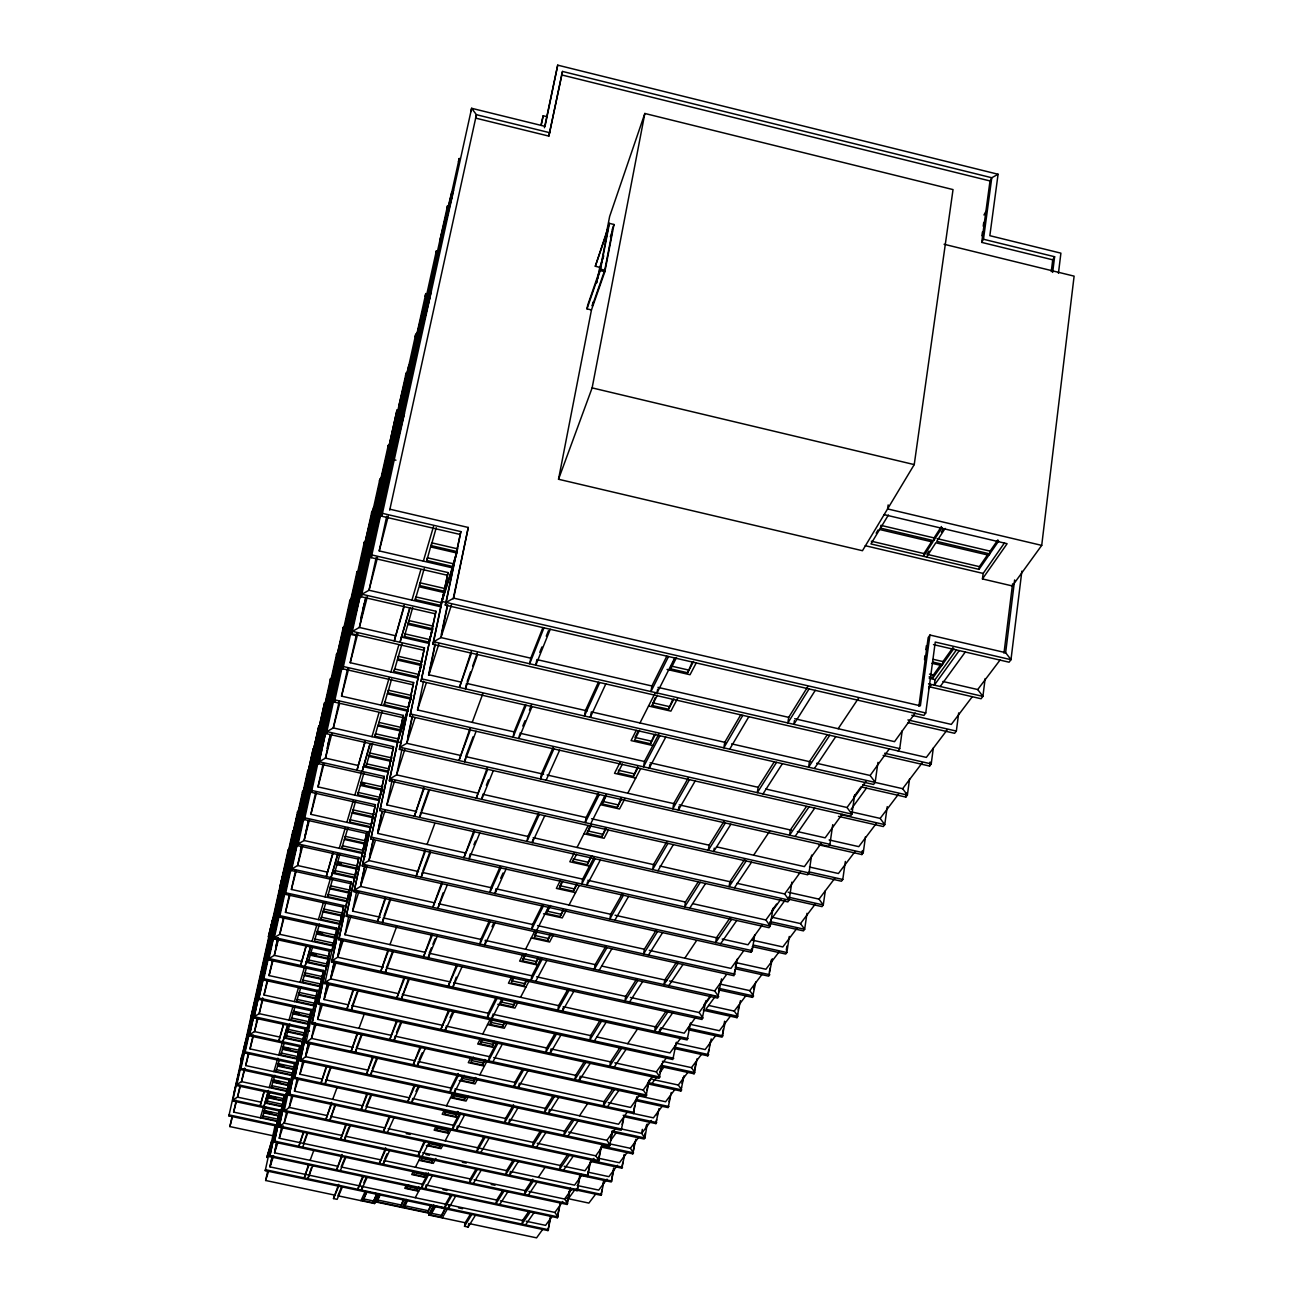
<?xml version="1.0" encoding="UTF-8"?>
<svg xmlns="http://www.w3.org/2000/svg" width="1303" height="1303" viewBox="0 0 1303 1303"><rect width="100%" height="100%" fill="white"/><g stroke="black" fill="none" stroke-linecap="round" stroke-linejoin="round"><path stroke-width="1.5" d="M1004.45 542.928L983.162 573.434L982.446 578.923L1012.317 585.943L1041.716 545.387L1074.112 276.138L944.089 244.264M1021.861 571.137L1010.981 659.693L1009.059 662.201L933.485 644.61M1058.443 273.288L1060.903 253.157L989.84 235.68L998.082 174.26L557.717 65.15L544.442 127.743M1003.978 653.21L1012.561 583.874M1051.26 271.627L1052.726 259.818L1054.616 256.724L983.472 239.247L981.696 242.391L1052.726 259.818M459.975 534.425L381.795 516.232L382.528 513.382L460.855 531.608L445.3 605.097L923.957 715.412L925.749 712.969L935.261 642.053L1010.981 659.693L1005.639 652.673L1014.63 579.949M1052.677 272.408L1054.616 256.724M985.149 678.586L982.902 696.388L981.078 698.75L928.844 686.665M997.886 539.882L990.101 551.136L989.759 553.889L936.727 541.38L945.147 528.415M908.207 722.644L954.627 733.312L956.353 731.081L958.699 712.904M888.402 514.994L870.925 543.937L979.025 569.378L979.384 566.642L988.081 554.068M956.402 649.953L935.065 679.661L934.332 685.15L959.22 650.604M953.03 647.477L942.949 661.582L942.59 664.335L932.85 662.071M883.108 755.398L929.593 766.05L930.114 762.027M929.593 766.05L931.222 763.916L933.323 747.987M853.954 796.687L861.022 786.865L905.846 797.078L906.383 793.104M924.495 659.579L925.032 655.604M925.847 649.627L926.384 645.653M981.925 235.745L982.446 231.934M983.228 226.201L983.749 222.39M918.876 706.324L928.176 637.607L929.951 635.033L1005.639 652.673M981.696 242.391L990.019 180.954L991.778 177.745L998.082 174.26M909.559 778.966L907.377 795.058L905.846 797.078M929.951 635.033L920.374 705.819L453.672 598.142L446.163 602.409L445.3 605.097M983.472 239.247L991.778 177.745L562.505 71.437L548.856 136.098L475.579 118.101L476.426 114.697L471.637 108.296L470.79 111.732M929.12 676.876L932.981 677.772L933.355 675.035L939.886 665.866M934.072 537.911L880.877 525.353L880.486 528.106L933.697 540.664L934.072 537.911L941.417 526.526M887.245 806.638L884.753 824.62L883.287 826.542L838.448 816.362M932.15 540.875L923.941 553.58L923.566 556.316L932.801 542.048L879.639 529.507M898.06 750.903L899.738 748.606L902.181 730.788M818.724 844.816L861.853 854.54L863.254 852.716L865.501 836.656M435.153 613.778L361.257 596.774L361.908 594.233L435.935 611.27L421.048 681.29L873.58 784.455L875.176 782.272L877.961 762.353M603.745 255.828L599.755 267.343L595.308 266.268L609.446 223.383L613.99 224.491L604.853 271.708L591.464 309.935L558.531 479.26L862.456 550.713L914.234 464.601L953.03 189.587L644.838 113.475L609.641 216.477L605.83 236.071M861.853 854.54L862.407 850.55M807.893 873.678L841.445 881.219L842.78 879.476L845.354 861.43M854.687 794.846L851.918 814.114L850.419 816.183L409.908 716.259L424.485 647.868L352.445 631.369L351.826 633.779L423.736 650.246M412.921 684.792L342.884 668.83L343.471 666.55L413.637 682.544L399.369 749.388L828.48 846.25L829.897 844.295L832.747 824.669M825.304 890.894L823.268 904.966L821.998 906.627L788.103 899.037M888.157 504.912L887.587 508.919L1041.716 545.387M806.997 913.305L804.651 929.3L803.43 930.879L770.35 923.501M402.676 717.562L334.415 702.089L334.952 699.923L403.344 715.428L389.369 780.79L807.648 874.785L809 872.929L811.639 855.11M791.849 882.131L789.146 900.145L787.859 901.904L379.873 810.629L393.555 746.684L326.874 731.618L326.353 733.67L392.92 748.704M786.295 950.066L786.898 946.108M752.271 946.613L785.709 954.04L786.865 952.526L789.26 936.466M769.324 925.749L769.926 921.824M772.94 908.338L770.252 926.026L769.031 927.703L370.834 838.985L384.255 776.393L319.186 761.766L318.698 763.721L383.652 778.331M769.373 972.168L769.975 968.162M770.578 964.139L771.181 960.132M736.032 968.943L768.754 976.175L772.288 958.747M374.824 806.541L311.401 792.338L311.873 790.481L375.411 804.7L362.234 865.974L751.098 952.281L752.254 950.685L754.714 934.805M807.827 686.632L788.706 717.367L787.843 722.953L809.082 688.929M794.423 720.608L793.853 724.338L815.255 690.362M719.761 990.15L752.531 997.381L753.15 993.391M753.753 989.384L754.372 985.394M755.756 981.925L752.531 997.381M703.376 1010.297L736.993 1017.676L737.596 1013.832M738.182 1009.972L738.785 1006.128M740.446 1000.655L736.993 1017.676M751.098 952.281L751.701 948.307M774.194 761.946L758.134 787.305L757.304 792.647L776.572 762.336M722.399 1035.168L723.344 1029.175M723.963 1025.2L724.582 1021.21M689.157 1029.94L722.09 1037.155L725.266 1021.845M734.306 973.699L734.925 969.693M735.56 965.67L736.179 961.647M366.42 833.448L304.43 819.62L304.886 817.844L366.957 831.689L354.041 891.708L733.98 975.719L737.531 958.617M674.303 1048.524L707.79 1055.837L708.718 1049.99M709.337 1046.081L709.956 1042.172M707.79 1055.837L711.21 1038.931M718.588 992.218L719.207 988.309M721.536 978.862L717.66 998.098L346.223 916.27L358.895 857.439L298.224 843.969L297.801 845.663L358.374 859.117M683.977 1075.855L680.85 1091.034L647.396 1083.77M661.044 1066.603L694.059 1073.786L695.949 1061.929M705.835 1000.785L702.056 1019.483L338.764 939.724L351.191 882.05L291.872 868.922L291.449 870.551L350.702 883.662M697.186 1058.59L694.059 1073.786M724.077 821.183L709.125 845.191L708.295 850.305L725.364 822.975M669.107 1101.735L669.742 1097.794M635.327 1100.53L668.146 1107.631L671.257 1092.5M714.256 848.106L713.702 851.51L730.902 824.229M688.701 1030.103L689.336 1026.178M343.357 907.132L285.373 894.347L285.78 892.799L343.829 905.601L331.613 962.151L687.121 1039.941L690.639 1022.855M680.85 1091.034L681.469 1087.174M682.104 1083.298L683.033 1077.5M660.067 1072.516L660.702 1068.672M662.266 1063.313L659.123 1078.314L318.241 1004.19L330.017 949.74L274.363 937.541L274.005 938.974L329.578 951.141M624.381 1116.801L655.93 1123.609L656.582 1119.603M657.233 1115.58L657.901 1111.573M655.93 1123.609L659.009 1108.609M674.449 1049.534L675.101 1045.527M336.777 928.143L336.321 929.609L279.575 917.133L279.95 915.651L336.777 928.143L324.789 983.618L672.82 1059.534L676.371 1042.221M646.972 1090.318L647.624 1086.295M649.35 1079.975L645.962 1096.328L311.954 1023.914L323.535 970.458L269.004 958.536L268.662 959.904L323.111 971.81M642.33 1129.392L641.679 1133.349L644.92 1137.991L644.138 1139.001L612.215 1132.128M659.693 1029.321L659.204 1032.269L672.576 1013.001M644.464 1137.03L645.115 1133.089M645.767 1129.147L646.418 1125.189M647.216 1124L644.92 1137.991L613.908 1131.313M697.985 882.261L685.459 902.051L684.645 906.937L700.297 882.31M294.722 1062.531L294.38 1063.639L244.931 1052.987L245.225 1051.863L294.722 1062.531L284.07 1111.492L587.506 1176.414L590.617 1161.478L621.824 1168.156L622.818 1162.276M623.469 1158.367L624.121 1154.458M621.824 1168.156L624.56 1155.24M634.659 1105.742L633.339 1113.625L636.809 1096.719M601.09 1147.031L632.786 1153.839L634.74 1142.063M635.799 1139.262L632.786 1153.839M576.74 1190.128L601.041 1195.323L603.745 1182.472M612.671 1131.313L609.543 1146.217L294.576 1078.493L305.586 1027.823L254.183 1016.682L253.873 1017.904L305.211 1029.028M656.37 929.951L644.366 949.235L643.568 953.943L657.575 931.531M611.596 1179.997L613.599 1168.107M580.633 1175.42L611.254 1181.968L613.957 1169.133M622.199 1124.44L622.85 1120.564M624.284 1115.596L621.222 1130.238L300.146 1061.017L311.336 1009.45L258.939 998.065L258.613 999.336L310.945 1010.705M678.961 806.606L678.374 810.075L695.167 780.969M636.499 979.319L625.684 996.388L624.903 1000.916L637.867 980.524M299.69 1046.651L249.313 1035.771L249.622 1034.598L300.048 1045.495L289.217 1095.318L598.321 1161.608L600.65 1147.992M601.644 1145.5L598.321 1161.608M688.098 669.937L671.224 666.061L670.736 668.895L687.626 672.771L692.333 661.826M601.041 1195.323L602.035 1189.46M602.703 1185.551L603.37 1181.642M610.521 1140.467L612.149 1130.874M289.25 1080.008L240.697 1069.568L240.974 1068.476L289.592 1078.933L279.103 1127.095L577.082 1190.698L579.802 1175.013M577.082 1190.698L580.144 1176.023M587.506 1176.414L589.917 1162.471M655.246 697.577L652.135 705.509L668.537 709.272L672.609 699.613M284.315 1095.774L236.625 1085.562L236.885 1084.503L284.64 1094.748L274.314 1142.128L567.049 1204.461L569.395 1190.991M659.057 733.67L644.448 761.489L643.519 766.832L659.904 735.739M570.388 1188.108L567.049 1204.461M657.657 689.238L657.005 692.952L674.742 657.966M639.512 730.348L634.545 740.137L650.506 743.769L654.383 734.55M649.855 764.568L649.236 768.135L665.768 737.075M275.259 1124.75L274.949 1125.711L228.888 1115.873L229.133 1114.896L275.259 1124.75L265.242 1170.631L547.977 1230.586L550.387 1216.921M547.977 1230.586L551.006 1216.057M584.607 1061.245L575.665 1075.35L574.916 1079.552L585.845 1062.368M579.737 1077.695L579.232 1080.496L590.243 1063.329M622.378 764.063L617.899 772.891L633.437 776.409L637.59 766.718M279.559 1111.003L232.683 1100.986L232.944 1099.976L279.868 1110.009L269.705 1156.641L557.342 1217.751L559.085 1207.832M560.306 1203.614L557.342 1217.751M600.194 1020.2L590.617 1035.592L589.852 1039.941L601.546 1021.21M666.859 656.093L651.923 685.981L650.946 691.567L668.52 656.533M605.993 794.651L602.116 803.951L617.264 807.355L621.222 798.087M587.767 862.179L573.353 858.97L572.913 861.43L587.311 864.655L590.52 856.902M562.945 1008.131L562.407 1011.095L573.825 991.322M553.238 1095.644L545.289 1108.397L544.556 1112.453L554.475 1096.572M587.523 881.903L586.936 885.16L600.357 859.964M549.443 1109.293L548.71 1113.348L558.71 1097.484M602.361 834.213L587.604 830.891L587.148 833.415L601.905 836.738L605.683 827.861M598.468 792.827L586.122 817.518L585.21 822.633L599.299 794.521M561.512 882.31L559.362 888.092L573.434 891.236L576.496 883.776M540.436 1130.939L533.188 1142.389L532.487 1146.314L541.804 1131.655M532.764 1179.166L525.174 1190.633L524.49 1194.362L533.171 1181.316M550.501 1051.782L551.006 1048.931L610.846 1061.945M594.103 857.309L582.653 879.118L581.773 884.02L595.064 858.775M537.243 931.612L534.132 937.737L547.569 940.701L550.387 933.795M512.959 1160.354L506.558 1170.615L505.857 1174.41L514.376 1160.778M510.418 1171.446L509.717 1175.241L518.301 1161.608M550.517 905.504L546.446 913.501L560.192 916.546L563.124 909.38M541.087 958.21L531.868 975.784L531.021 980.312L542.048 959.399M524.588 955.083L522.389 960.865L535.517 963.764L537.764 957.982M502.714 1190.502L496.671 1200.03L496.003 1203.711L504.049 1191.056M518.871 1084.699L518.366 1087.451L527.992 1070.74M502.828 999.336L500.385 1004.141L512.975 1006.893L515.043 1001.502M542.406 904.933L532.618 924.511L531.738 929.218L543.302 906.171M513.691 977.967L511.151 982.983L523.985 985.801L526.151 980.214M496.85 1042.416L489.391 1056.635L488.592 1060.837L497.86 1043.247M482.11 1038.784L480.221 1043.85L492.273 1046.472L494.212 1041.406M532.894 839.311L532.275 842.65L544.752 815.711M475.465 1215.21L468.135 1227.068L464.536 1226.302L465.204 1222.735L470.399 1214.233M492.062 1019.19L490.091 1024.419L502.404 1027.106L504.408 1021.878M468.135 1227.068L468.803 1223.501L536.575 1237.85L542.879 1229.12M449.209 1204.9L448.525 1208.516L455.659 1196.154M464.226 1075.317L461.653 1080.399L473.233 1082.907L475.4 1077.467M496.134 997.43L488.234 1013.245L487.403 1017.594L497.062 998.359M473.429 1057.189L470.741 1062.499L482.566 1065.056L484.797 1059.453M492.485 1015.672L491.931 1018.588L501.671 999.368M538.611 812.991L527.894 836.461L526.949 841.461L539.295 814.489M459.698 1113.12L453.33 1125.255L452.581 1129.18L460.48 1114.179M456.034 1114.57L444.877 1112.176L444.502 1114.163L455.643 1116.557L457.662 1111.443M441.033 1215.292L431.114 1213.191L430.772 1214.982L440.691 1217.067L445.056 1208.272M464.275 1100.058L464.65 1098.038L453.297 1095.595L452.907 1097.598L464.275 1100.058L465.969 1096.8M422.514 1157.406L421.097 1160.224L431.651 1162.471L432.01 1160.582L421.455 1158.334M592.979 302.166L592.23 306.042L604.755 270.193L612.377 230.875L610.374 236.641M542.928 627.541L530.761 658.178L529.686 663.764L543.97 627.834M439.355 1147.731L439.73 1145.809L428.98 1143.513L428.606 1145.435L439.355 1147.731L440.87 1144.832M458.102 1073.46L450.822 1088.021L450.04 1092.077L458.233 1075.757M407.155 1200.34L404.044 1207.458L427.514 1212.425L430.772 1205.34M519.522 734.99L518.838 738.54L532.031 706.584M465.204 1222.735L428.736 1215.015L433.541 1205.177M454.747 1090.269L454.226 1092.973L462.484 1076.685M447.352 1132.437L447.727 1130.483L436.782 1128.137L436.407 1130.092L447.352 1132.437L448.916 1129.424M485.693 940.473L484.797 945.082L495.091 922.899M558.531 479.26L592.132 387.887L644.838 113.475M456.245 977.12L452.874 987.12L462.044 966.793M445.838 1027.53L445.284 1030.38L453.9 1011.779M591.464 309.935L586.985 308.86L587.751 304.967L600.194 269.086L607.833 229.784L595.308 266.268M417.041 1190.421L417.4 1188.597L407.204 1186.43L406.845 1188.255L417.041 1190.421L418.849 1186.935M596.741 282.832L599.755 267.343M428.345 1172.814L422.351 1184.232L421.635 1187.913L428.459 1174.948M424.208 1176.69L424.566 1174.834L414.207 1172.635L413.849 1174.475L424.208 1176.69L426.097 1173.091M586.985 308.86L600.26 270.601L609.446 223.383M524.995 705.135L514.099 731.895L513.056 737.237L526.119 705.232M378.994 1196.349L376.909 1201.708L400.428 1206.692L403.507 1199.558M482.403 795.97L481.735 799.374L493.316 770.594M424.159 1141.347L418.133 1155.68L425.153 1141.689M473.966 830.516L463.901 857.749L474.487 831.786M487.306 767.728L476.246 798.136L487.713 769.324M366.632 1191.642L362.983 1200.617L372.935 1202.734L376.681 1193.776M441.733 882.587L432.824 907.344L442.222 883.727M431.749 934.218L423.54 956.695L432.303 935.228M341.614 1186.919L337.868 1195.779L374.547 1203.549L378.798 1193.564M465.318 758.33L464.617 761.815L476.1 731.276M443.134 892.816L437.808 908.435L447.304 884.851M428.899 954.724L428.296 957.754L437.156 936.303M408.051 980.117L401.389 998.831L409.321 979.156M471.263 651.402L459.454 687.463L471.474 653.145M421.569 875.6L422.221 872.391L491.98 887.897M404.142 977.299L396.845 997.837L404.679 978.146M396.552 1020.705L389.809 1039.419L397.171 1021.357M362.153 1186.43L361.42 1190.046L367.153 1177.342M386.063 969.416L385.46 972.364L393.229 951.679M372.528 1056.977L366.534 1074.063L373.163 1057.368M420.755 812.469L419.729 817.47L429.55 789.83M366.876 1093.624L361.175 1109.57L367.462 1094.178M371.29 1072.271L370.736 1074.975L377.447 1058.297M446.163 602.409L460.855 531.608M557.717 65.15L545.012 126.342L471.637 108.296L381.795 516.232M441.294 634.382L447.255 605.7M447.727 604.787L440.935 637.574L433.638 641.744L432.824 644.285L926.335 757.401L947.167 729.892M356.012 1049.469L355.442 1052.221L362.006 1034.761M345.718 1124.57L340.653 1139.148L346.354 1124.831M453.2 598.875L468.266 527.471L390.037 509.245M453.672 598.142L468.266 527.471M548.856 136.098L562.505 71.437M342.103 1154.491L336.597 1169.833L342.021 1156.543M342.38 1186.984L337.135 1199.346L333.503 1198.565L338.682 1184.362M407.692 737.824L412.074 716.862M412.595 715.575L406.797 743.296L400.054 747.238L399.369 749.388M351.989 1007.105L351.387 1009.955L358.162 990.899M429.371 639.48L404.924 633.877L404.37 636.499L428.817 642.102L432.075 630.88M334.92 1105.074L329.887 1120.173L335.506 1105.237M421.048 681.29L435.935 611.27M514.099 731.895L417.546 709.972L423.573 681.143M440.951 602.67L415.836 596.888L415.266 599.559L440.398 605.341L443.818 593.582M432.824 644.285L448.037 572.587L371.925 554.964L371.241 557.651L447.206 575.226M541.038 124.844L543.188 115.755L547.081 116.716M448.037 572.587L433.638 641.744L899.738 748.606M541.168 125.446L543.188 115.755M428.54 675.231L435.072 643.829M460.578 682.006L428.915 674.791L435.104 645.001M453.2 563.743L452.63 566.479L426.798 560.502L427.384 557.765L453.2 563.743L456.832 552.195M369.612 856.364L372.967 840.468M373.538 838.757L368.928 860.566L362.804 864.215L362.234 865.974M379.873 810.629L393.555 746.684M377.919 831.347L382.056 811.753L377.691 833.399L464.878 852.846M325.994 1079.861L325.147 1083.852L330.897 1067.646M403.344 715.428L389.369 780.79M416.585 811.525L386.91 804.879L392.089 780.22M413.637 682.544L400.054 747.238L829.897 844.295M353.162 989.384L346.924 1008.994L353.602 989.905M402.008 749.078L396.601 774.878L390.02 778.754L809 872.929M418.393 674.368L394.581 668.928L394.043 671.501L417.856 676.925L421.39 664.856M409.908 716.259L424.485 647.868M334.448 961.435L330.734 978.862L325.229 982.218L324.789 983.618M347.787 898.777L328.079 894.428L327.607 896.611L347.315 900.976L349.741 892.555M337.64 956.777L340.995 941.01M341.467 939.593L337.705 957.265L332.086 960.686L331.613 962.151M346.223 916.27L358.895 857.439M424.452 952.184L344.986 934.723L348.553 917.084M366.957 831.689L354.041 891.708M444.812 591.35L419.419 585.487L419.989 582.799L445.365 588.647M380.297 917.247L352.608 911.139L356.631 891.252M375.411 804.7L362.804 864.215L752.254 950.685M457.304 551.674L431.195 545.615L431.782 542.846L457.874 548.905M360.833 884.362L364.807 865.534M365.117 864.98L360.573 886.431L354.579 890.03L735.104 974.188M370.834 838.985L384.255 776.393M326.287 1066.31L321.027 1082.956L326.695 1066.75M361.99 1105.644L294.478 1091.165L297.312 1077.956M662.51 1105.84L653.422 1117.844L305.928 1042.84L317.313 990.345L263.874 978.7L263.532 980.019L316.906 991.648L317.313 990.345M321.874 1078.982L299.934 1074.258L302.899 1060.398M390.232 764.666L388.18 771.197L366.094 766.229L366.599 763.819L388.685 768.786L390.232 763.884M311.954 1023.914L323.535 970.458M404.191 605.129L394.255 640.946L404.158 606.644M306.058 1053.98L308.55 1042.286M308.518 1043.084L305.602 1056.684L300.146 1061.017M411.748 695.525L388.31 690.199L387.773 692.724L411.211 698.05L397.578 741.342L374.938 736.228L375.459 733.768L398.099 738.899L400.803 730.299M318.241 1004.19L330.017 949.74M314.903 1022.513L311.498 1038.41L305.928 1042.84M327.248 964.041L308.746 959.985L308.29 962.07L326.809 966.109L328.877 958.894M407.464 709.956L384.238 704.695L384.776 702.187L407.986 707.464L410.836 698.424M390.656 1035.217L317.655 1019.369L320.864 1003.636M335.506 937.834L333.373 945.31L314.463 941.157L316.515 933.665M324.447 997.039L327.314 983.553M343.829 905.601L332.086 960.686L688.098 1038.605M409.533 608.387L400.021 642.265L410.07 607.996M347.82 1004.711L324.056 999.548L327.753 982.185M340.653 921.465L321.352 917.214L320.896 919.364L340.197 923.615L341.826 917.735M331.109 976.338L334.04 962.608M338.764 939.724L351.191 882.05M335.832 937.46L316.792 933.274L317.248 931.156L336.288 935.326M269.705 1156.641L279.868 1110.009M342.77 915.423L323.323 911.139L323.796 908.973L343.226 913.256M334.236 1195.014L265.633 1180.485L267.62 1171.234M337.656 853.872L331.043 877.603L337.803 854.556M274.314 1142.128L284.64 1094.748M270.128 1165.924L272.148 1156.559M523.773 1220.732L270.014 1166.885L272.441 1155.696M284.429 1100.726L284.82 1098.901L268.793 1095.465L268.385 1097.289L282.653 1100.335M289.592 1078.933L279.103 1127.095M275.08 1149.979L276.708 1142.405M356.305 872.456L354.774 877.326L334.627 872.863L335.099 870.632L355.247 875.095L356.256 871.854M337.363 1166.169L274.558 1152.813L277.018 1141.444M364.987 741.228L356.957 770.252L365.003 742.401M380.313 1159.768L279.265 1138.236L281.855 1125.759M371.811 823.17L362.543 852.602L341.956 848.025L342.445 845.761L363.032 850.338L364.107 846.934M289.217 1095.318L300.048 1045.495M365.491 843.253L344.725 838.627L345.214 836.347L365.98 840.972M286.693 1111.296L284.152 1123.121L279.428 1126.069L577.766 1189.769M370.703 826.737L349.627 822.03L350.116 819.717L371.192 824.424L373.424 817.29M294.576 1078.493L305.586 1027.823M291.774 1095.497L289.217 1107.436L284.07 1111.492M373.782 816.932L352.527 812.192L353.015 809.863L374.27 814.603M369.743 744.274L362.169 771.425L370.329 743.606M311.336 1009.45L300.521 1059.828L641.679 1133.349L651.402 1120.499M382.968 786.979L361.208 782.109L360.703 784.471L382.463 789.357L379.238 799.619L357.657 794.797L358.162 792.436L379.727 797.273L382.072 789.797M266.74 1102.875L267.148 1101.051L283.077 1104.472L282.686 1106.28L266.74 1102.875L270.096 1091.491M287.507 1090.953L271.285 1087.468L271.692 1085.627L287.898 1089.113M289.315 1085.187L272.995 1081.685L273.402 1079.829L289.722 1083.33M292.507 1075.056L275.992 1071.506L276.399 1069.633L292.914 1073.183L294.055 1069.568M294.397 1069.095L277.767 1065.512L278.174 1063.623L292.947 1066.815M287.002 1026.862L282.914 1041.797L287.768 1025.249M297.703 1058.59L280.878 1054.958L281.301 1053.052L298.11 1056.684L299.283 1052.922M306.058 945.717L300.651 965.458L306.254 946.043M303.078 1041.488L285.943 1037.791L286.367 1035.852L303.501 1039.55L304.413 1036.634M291.221 1019.94L291.644 1017.985L309.088 1021.764L308.664 1023.735L291.221 1019.94L292.996 1013.392M310.782 1017.057L293.191 1013.229L293.631 1011.258L311.205 1015.07M314.479 1005.281L296.677 1001.404L297.117 999.417L314.903 1003.277L315.912 1000.118M316.662 998.326L298.745 994.433L299.185 992.414L317.101 996.323M310.472 946.695L305.016 966.403L310.7 947.004M302.377 982.136L302.817 980.1L320.961 984.058L320.522 986.094L302.377 982.136L306.449 967.771M332.835 852.797L326.304 876.544L332.965 853.481M365.785 598.256L359.367 627.46L352.445 631.369M376.209 557.505L369.026 590.243L361.908 594.233M453.379 568.075L379.222 550.908L386.714 516.249M389.711 510.157L476.426 114.697L549.833 132.727M264.069 1091.393L260.177 1105.791L264.297 1091.491M268.402 1090.416L263.923 1106.605L268.125 1092.305M283.468 1024.125L278.891 1040.934L283.663 1024.353M278.028 1121.085L262.359 1117.73L262.75 1115.954L278.402 1119.293M276.366 945.783L277.979 938.486M278.174 937.867L274.298 955.36L269.004 958.536M304.43 819.62L379.987 478.804L379.45 480.986M283.256 918.485L279.754 934.3L274.363 937.541M311.401 792.338L388.327 445.105L387.757 447.401M340.246 924.413L285.455 912.361L289.266 895.112M318.698 763.721L397.04 409.842L319.186 761.766L325.457 758.134L357.999 765.447M347.526 901.839L291.4 889.444L295.651 870.176M326.353 733.67L406.178 372.902L405.559 375.427M304.935 836.396L308.355 820.89M334.415 702.089L415.771 334.171L417.856 337.037M308.453 820.727L304.088 840.5L298.224 843.969M371.029 827.747L310.88 814.326L315.635 792.485M342.884 668.83L425.82 293.501L425.136 296.286M379.564 800.693L317.997 786.898L323.079 763.867M351.826 633.779L436.391 250.762L435.674 253.678M361.257 596.774L447.532 205.776L446.766 208.838M339.22 701.079L333.307 727.921L326.874 731.618M371.241 557.651L459.259 158.347L458.444 161.588M407.937 711.226L341.549 696.144L347.575 668.748M418.361 678.244L350.214 662.706L356.761 632.932M241.69 1056.538L240.925 1059.99L245.339 1042.074M228.888 1115.873L288.256 849.637L287.963 850.875M232.683 1100.986L292.931 830.76L292.605 832.047M236.625 1085.562L297.752 811.248L297.426 812.583M240.697 1069.568L302.752 791.051L302.41 792.419M244.931 1052.987L307.931 770.138L307.573 771.555M249.313 1035.771L313.29 748.459L249.622 1034.598L254.508 1031.601L279.738 1037.058M253.873 1017.904L318.844 725.983L254.183 1016.682L259.167 1013.653L308.567 1024.353M273.207 1135.809L229.882 1126.574L232.032 1116.899M258.613 999.336L324.61 702.659L258.939 998.065M277.783 1121.541L233.628 1112.11L236.266 1100.286M240.127 1085.399L237.521 1097.142L232.944 1099.976M263.532 980.019L330.604 678.44L330.196 680.085M244.524 1068.183L241.527 1081.637L236.885 1084.503M268.662 959.904L336.842 653.259L336.418 654.969M247.586 1056.912L248.45 1053.003M292.426 1075.626L245.697 1065.577L248.303 1053.85M274.005 938.974L343.308 627.085L342.868 628.86M297.605 1059.16L250.029 1048.899L253.091 1035.087M279.575 917.133L350.051 599.852L349.595 601.693M257.505 1017.904L254.508 1031.601L257.896 1018.588M285.373 894.347L357.071 571.48L356.582 573.401M262.685 997.805L259.167 1013.653L262.685 1000.118M314.544 1005.965L264.02 994.987L267.082 981.159M291.449 870.551L364.384 541.885L363.879 543.905M320.587 986.794L269.053 975.572L272.555 959.757M297.801 845.663L372.023 511.037L371.502 513.121M415.103 336.809L415.771 334.171M292.181 836.314L297.54 814.342M312.932 752.564L319.056 727.514M337.021 655.393L344.09 626.499M365.312 541.282L373.57 507.502M399.011 405.347L408.816 365.28M439.828 240.729L451.685 192.29M280.503 884.444L284.754 867.326M299.723 807.029L304.593 787.338M321.89 717.644L327.574 694.76M347.787 613.29L354.465 586.383M378.407 489.879L386.372 457.776M415.185 341.663L424.859 302.687M279.754 887.799L283.989 870.73M298.924 810.58L303.794 790.937M321.059 721.422L326.711 698.603M346.891 617.329L353.553 590.487M377.447 494.212L385.411 462.174M414.159 346.305L423.817 307.41M290.553 845.826L295.211 827.096M311.678 760.838L317.085 739.11M336.288 661.875L342.608 636.385M365.296 545.159L372.821 514.864M400.005 405.477L409.109 368.83M442.303 235.289L453.542 190.091M279.542 890.812L283.875 873.433M289.771 849.344L294.413 830.662M299.12 812.144L304.104 792.11M310.847 764.584L316.238 742.922M321.776 721.048L327.59 697.675M335.392 665.866L341.712 640.441M348.324 614.283L355.198 586.676M364.335 549.443L371.86 519.213M379.873 487.469L388.099 454.372M398.995 410.087L408.083 373.521M417.954 334.35L428.003 293.941M441.212 240.257L452.434 195.157M273.125 917.393L268.369 936.873L272.376 920.781M278.793 894.249L283.093 876.919M298.306 815.792L303.273 795.791M320.913 724.908L326.711 701.6M347.412 618.42L354.269 590.894M378.896 491.915L387.105 458.9M416.895 339.138L426.928 298.827M269.591 933.388L273.695 916.937M288.158 858.921L292.882 839.979M309.625 772.874L315.114 750.821M334.708 672.267L341.174 646.304M364.417 553.124L372.153 522.096M400.151 409.761L409.565 372.023M268.841 936.792L272.93 920.374M276.659 905.992L281.025 888.483M287.36 862.537L292.067 843.644M296.465 826.591L301.53 806.313M308.762 776.702L314.251 754.714M319.496 734.289L325.424 710.558M333.796 676.371L340.246 650.474M346.598 625.701L353.634 597.54M363.439 557.521L371.16 526.575M378.961 496.068L387.431 462.125M399.109 414.517L408.507 376.86M418.247 338.633L428.654 296.921M275.878 909.51L280.226 892.034M295.634 830.32L300.684 810.091M318.616 738.264L324.528 714.598M345.653 629.952L352.673 601.872M377.935 500.645L386.388 466.783M417.155 343.585L427.547 301.97M274.77 916.709L279.217 898.972M294.918 836.233L300.065 815.645M318.421 742.368L324.463 718.165M346.175 631.45L353.39 602.621M379.482 498.397L388.229 463.445M420.169 335.848L431 292.589M273.972 920.293L278.402 902.621M294.071 840.06L299.201 819.522M317.509 746.456L323.551 722.318M345.197 635.848L352.413 607.084M378.44 503.137L387.17 468.266M419.045 340.963L429.843 297.817M262.05 969.383L266.138 953.079M280.552 895.584L285.259 876.772M302.019 809.994L307.524 788.006M327.216 709.467L333.747 683.44M357.234 589.77L365.084 558.482M393.587 444.828L403.197 406.503M261.268 972.885L265.34 956.646M279.722 899.314L284.429 880.551M301.14 813.952L306.628 792.029M326.271 713.718L332.786 687.772M356.224 594.363L364.058 563.157M392.496 449.796L402.09 411.553M250.665 1018.311L255.307 999.499M268.092 949.105L273.369 927.72M288.256 868.971L294.331 844.409M311.889 775.09L318.958 746.521M339.953 663.618L348.292 629.903M373.814 529.067L383.864 488.56M257.114 993.684L262.033 973.764M275.715 919.885L281.334 897.132M297.377 833.92L303.876 807.632M322.916 732.547L330.539 701.747M353.504 611.188L362.592 574.525M390.77 463.314L401.813 418.784M255.6 1002.805L260.6 982.592M274.526 927.98L280.243 904.819M296.628 840.516L303.29 813.658M322.818 736.928L330.653 705.346M354.318 612.296L363.716 574.509M404.435 413.312L392.936 459.503L395.949 460.203M246.332 1039.875L250.209 1024.581M263.857 970.588L268.337 952.9M284.217 890.079L289.461 869.378M308.176 795.351L314.381 770.806M336.76 682.332L344.253 652.738M371.469 545.094L380.671 508.724M245.534 1043.459L249.394 1028.214M263.011 974.4L267.473 956.76M283.321 894.135L288.533 873.499M307.215 799.716L313.404 775.252M335.718 687.039L343.194 657.526M370.345 550.192L379.515 513.936M246.234 1042.563L250.176 1027.008M264.134 971.957L268.711 953.894M284.999 889.64L290.39 868.417M309.658 792.419L316.059 767.141M339.203 675.866L346.973 645.246M375.28 533.546L384.874 495.694M245.42 1046.211L249.345 1030.706M263.271 975.849L267.832 957.852M284.087 893.793L289.445 872.652M308.664 796.899L315.049 771.702M338.128 680.703L345.881 650.181M374.124 538.807L383.701 501.069M234.149 1092.403L238.579 1074.552M250.551 1027.904L255.583 1007.61M269.558 953.096L275.356 929.788M291.872 865.29L298.631 838.155M318.437 760.805L326.434 728.735M360.214 595.748L350.572 634.349L356.175 635.636M276.708 942.281L277.702 938.437M300.407 850.598L301.4 846.803M328.079 743.59L330.099 735.772M362.885 608.892L365.948 597.067M256.398 1021.454L257.342 1017.806M275.813 946.353L277.8 938.681M300.912 849.295L301.889 845.517L297.605 865.518L291.872 868.922M327.037 748.313L330.555 734.664L325.457 758.134L331.793 733.736M360.752 617.948L364.807 602.247M229.882 1126.574L232.374 1116.948M233.628 1112.11L236.348 1101.654M240.322 1086.311L237.521 1097.142L260.975 1102.175M244.931 1068.525L241.527 1081.637L287.426 1091.491M245.697 1065.577L248.726 1053.915M250.029 1048.899L253.287 1036.357M264.02 994.987L267.767 980.507M269.053 975.572L272.962 960.49M278.37 939.658L274.298 955.36L301.563 961.321M284.103 917.573L279.754 934.3L333.421 946.076M285.455 912.361L289.983 894.884M291.4 889.444L296.221 870.86M302.638 846.103L297.605 865.518L327.265 872.098M309.446 819.864L304.088 840.5L362.755 853.546M310.88 814.326L316.499 792.696M317.997 786.898L323.958 763.916M339.546 703.864L333.307 727.921L398.05 742.547M341.549 696.144L348.618 668.895M350.214 662.706L357.739 633.73M367.365 596.644L359.367 627.46L395.379 635.717M377.528 557.456L369.026 590.243L441.017 606.84M379.222 550.908L388.294 515.972M260.372 1117.827L263.418 1107.436M269.232 1087.582L272.49 1076.425M273.891 1071.636L277.848 1058.15M278.744 1055.088L282.898 1040.869M288.989 1020.102L292.914 1006.682M294.413 1001.584L298.615 987.218M300.048 982.315L304.43 967.363M312.036 941.385L316.89 924.772M318.404 919.609L323.486 902.279M325.066 896.871L330.457 878.45M339.269 848.334L345.279 827.845M346.875 822.356L353.162 800.905M354.839 795.156L361.517 772.353M371.974 736.651L378.961 712.806M381.193 705.151L389.108 678.114M390.9 671.99L398.751 645.164M411.943 600.146L420.902 569.541M423.361 561.137L433.508 526.493M262.359 1117.73L265.6 1106.752M271.285 1087.468L272.832 1082.207L289.152 1085.725M272.995 1081.685L274.884 1075.268M275.992 1071.506L277.604 1066.066L294.217 1069.633M277.767 1065.512L279.168 1060.3M280.878 1054.958L284.152 1043.361M285.943 1037.791L289.869 1023.995M293.191 1013.229L295.276 1005.655M296.677 1001.404L298.517 994.645M298.745 994.433L301.026 986.68M308.29 962.07L312.525 947.151M316.792 933.274L319.479 924.153M320.896 919.364L323.014 911.595M323.323 911.139L326.141 901.611M327.607 896.611L332.64 878.988M334.627 872.863L339.855 854.491M341.956 848.025L344.448 838.92M344.725 838.627L348.031 827.421M349.627 822.03L352.233 812.551M352.527 812.192L355.556 801.296M357.657 794.797L363.863 773.119M366.094 766.229L372.593 743.541M374.938 736.228L378 725.152M381.942 711.78L378.293 724.859L401.145 730.022M384.238 704.695L387.463 693.115M387.773 692.724L391.6 679.042M394.043 671.501L401.959 643.959M404.37 636.499L412.709 607.524M415.266 599.559L419.045 586.773L444.404 592.637M419.419 585.487L424.224 568.466M426.798 560.502L430.804 546.152M431.195 545.615L436.244 527.682M321.483 982.413L322.509 979.123M271.659 1140.923L266.789 1157.52L270.894 1144.506M286.155 1094.895L290.895 1079.845M303.534 1040.022L304.462 1037.107M307.671 1026.503L313.192 1008.962M326.809 966.109L328.975 959.269L310.326 955.197M332.868 946.434L339.383 925.749M340.197 923.615L341.956 918.029M347.315 900.976L349.774 893.206L329.903 888.809M417.856 676.925L421.455 665.524L397.415 660.035M428.817 642.102L432.075 631.792M440.398 605.341L456.864 553.026L430.788 546.967M285.341 1098.657L290.064 1083.656M312.313 1013.05L306.808 1030.526L309.609 1031.129M331.956 950.75L338.454 930.13M369.563 831.379L361.794 856.071L365.101 856.804M407.269 711.78L397.773 741.879L401.422 742.71M453.851 563.922L442.026 601.465L925.749 712.969M265.242 1170.631L265.535 1169.719L548.596 1229.739M265.633 1180.485L268.548 1171.43M270.014 1166.885L273.646 1155.631M274.558 1152.813L277.848 1142.617M279.265 1138.236L283.256 1125.906M287.686 1112.159L284.152 1123.121L341.435 1135.353M292.882 1096.051L289.217 1107.436L326.923 1115.515M294.478 1091.165L298.436 1078.9M299.934 1074.258L304.039 1061.522M309.886 1043.426L305.602 1056.684L367.365 1070.007M316.092 1024.207L311.498 1038.41L353.129 1047.417M317.655 1019.369L322.427 1004.58M324.056 999.548L329.04 984.123M336.044 962.396L330.734 978.862L397.724 993.489M343.259 940.082L337.705 957.265L383.245 967.249M344.986 934.723L350.898 916.4M352.608 911.139L358.797 891.952M367.169 866.039L360.573 886.431L433.769 902.637M375.345 840.679L368.928 860.566L418.556 871.577M377.691 833.399L385.053 810.629M386.91 804.879L394.728 780.66M404.907 749.127L396.601 774.878L477.256 793.022M415.054 717.725L406.797 743.296L460.334 755.382M417.546 709.972L426.276 682.984M428.915 674.791L438.867 643.975M451.538 604.706L440.935 637.574L530.761 658.178M612.068 230.061L613.99 224.491M303.322 1132.063L298.859 1146.298L303.729 1132.356M385.167 897.783L377.561 921.465L385.525 898.679M423.817 787.191L414.37 816.264L424.061 788.592M303.485 1143.382L307.199 1132.893M326.63 1078.053L329.838 1069.014M352.282 1005.688L357.022 992.283M384.059 916.009L390.134 898.891M421.423 810.613L428.622 790.269M467.191 681.453L470.578 671.908M472.614 666.175L477.354 652.787M302.687 1147.129L307.638 1133.187M390.509 899.77L382.43 922.54L383.391 917.915L481.214 939.496M477.582 654.546L465.415 688.831L466.523 683.375L587.197 710.917M308.388 1165.029L304.185 1177.912L308.99 1164.98M310.114 1160.37L313.844 1150.272M331.581 1102.338L325.913 1119.326L331.467 1104.374M332.688 1099.357L337.184 1087.239M357.201 1033.132L351.142 1051.293L357.625 1033.816M358.976 1028.344L364.384 1013.718M388.017 949.903L380.802 971.354L388.473 950.636M389.972 944.61L396.682 926.482M425.055 849.817L416.146 876.056L425.381 851.136M427.058 844.409L434.697 823.773M470.057 728.247L458.982 760.545L470.318 729.973M472.223 722.383L482.81 693.799M311.433 1167.667L307.883 1178.694L312.736 1165.778M360.898 1035.82L356.289 1048.101L414.582 1060.707M392.74 950.946L386.372 967.934L450.577 981.99M422.889 870.616L430.251 850.973M473.103 736.765L465.66 756.587L543.612 774.21M421.244 877.196L430.593 852.292M346.044 1134.392L348.943 1127.209M372.3 1069.046L376.795 1057.889M486.361 785.237L488.544 779.829M539.751 652.38L541.934 646.972M546.266 636.173L548.433 630.766M350.312 1125.678L344.546 1139.978L345.328 1136.183L418.882 1151.885M550.241 629.284L535.794 665.165L536.869 659.579L651.923 685.981M345.23 1156.966L341.109 1166.967L422.351 1184.232M370.264 1096.214L366.029 1106.524L453.33 1125.255M396.503 1032.53L400.249 1023.474M431.407 947.835L429.192 953.226L531.868 975.784M432.889 944.252L435.104 938.877M473.917 844.719L475.448 841.005M522.796 726.08L525.011 720.738M529.409 710.037L531.608 704.695M340.36 1170.631L345.832 1157.357M365.215 1110.433L371.583 1095.057M401.617 1022.318L394.174 1040.364L395.021 1036.162L489.391 1056.635M479.83 832.992L469.113 858.905L470.074 854.002L582.653 879.118M333.503 1198.565L338.682 1186.202M362.527 1176.528L357.739 1189.264L363.407 1176.544M389.108 1116.687L383.424 1131.623L389.972 1116.915M420.169 1046.781L413.214 1064.714L420.885 1047.531M456.539 964.953L448.232 986.11L457.304 965.751M500.238 866.576L490.873 887.652L489.944 892.441L500.857 867.961M553.303 747.14L541.494 773.721L540.501 778.95L553.889 748.916M363.798 1182.782L366.257 1177.326M419.094 1059.779L422.188 1052.889M500.678 878.255L503.056 872.994M387.382 1132.47L393.995 1117.779M425.234 1048.475L417.497 1065.642L418.312 1061.505L515.679 1082.581M506.053 869.117L495.026 893.581L495.954 888.776L611.058 914.348M546.12 780.22L559.622 750.219M360.964 1200.666L365.475 1190.812M385.639 1147.764L379.417 1163.465L385.672 1149.832M414.191 1085.269L407.758 1101.621L415.005 1085.79M448.672 1009.841L440.837 1029.419L449.372 1010.786M489.472 920.537L480.84 939.414L479.96 944.024L490.14 921.807M598.354 682.267L585.438 710.51L584.444 715.966L599.755 682.544M362.983 1200.617L367.104 1191.642L370.459 1192.343M384.776 1158.839L387.138 1153.709M415.918 1091.458L418.361 1086.165M450.04 1017.61L452.402 1012.529M492.029 926.775L493.609 923.338M389.548 1150.663L383.245 1164.279L383.978 1160.55L471.458 1179.182M419.191 1086.686L411.862 1102.501L412.66 1098.51L505.922 1118.577M605.814 683.928L590.34 717.318L591.35 711.861L725.706 742.515M372.935 1202.734L377.17 1193.776L373.814 1193.059M374.547 1203.549L379.222 1193.727M376.909 1201.708L380.346 1194.542M406.308 1185.241L404.761 1188.303L418.654 1191.251M413.328 1171.364L411.715 1174.54L425.853 1177.554M415.413 1167.244L420.592 1156.999M435.935 1126.639L434.143 1130.173L449.063 1133.382M444.421 1109.847L442.189 1114.26L457.386 1117.534M446.473 1105.791L452.874 1093.119M470.806 1057.661L468.282 1062.645L484.39 1066.131M480.318 1038.817L477.696 1044.012L494.146 1047.579M482.729 1034.077L490.254 1019.19M511.753 976.631L508.447 983.195L525.956 987.039M523.073 954.236L519.62 961.093L537.504 965.034M525.581 949.268L534.93 930.798M560.632 879.948L556.365 888.402L575.535 892.653M574.314 852.879L569.818 861.755L589.461 866.153M577.05 847.471L588.093 825.597M620.033 762.418L614.527 773.314L635.717 778.119M636.239 730.364L631.075 740.593L652.819 745.544M639.985 722.953L654.92 693.408M422.009 1156.51L429.094 1142.536M536.689 930.309L548.351 907.279M590.65 823.854L604.885 795.775M513.268 977.397L511.558 980.752L524.409 983.57M536.901 930.814L534.572 935.407L547.993 938.372M548.514 907.914L546.885 911.123L560.632 914.169M588.402 829.294L590.015 826.118M638.34 730.902L635.017 737.433L650.979 741.065M672.885 662.804L675.361 657.917M406.845 1188.255L408.621 1184.769M428.606 1145.435L430.088 1142.519M436.407 1130.092L437.938 1127.062M444.502 1114.163L446.082 1111.019M452.907 1097.598L454.568 1094.341M480.221 1043.85L482.468 1039.436M490.091 1024.419L492.436 1019.809M522.389 960.865L525.94 953.861M559.362 888.092L562.766 881.382M572.913 861.43L576.496 854.377M587.148 833.415L591.187 825.467M602.116 803.951L606.367 795.579M652.135 705.509L657.396 695.167M670.736 668.895L676.518 657.51M400.428 1206.692L404.06 1199.574M402.008 1207.506L406.194 1199.379M404.044 1207.458L407.709 1200.356M431.651 1162.471L433.101 1159.67M455.643 1116.557L458.102 1111.866M473.233 1082.907L475.888 1077.825M482.566 1065.056L485.335 1059.779M492.273 1046.472L494.586 1042.074M502.404 1027.106L504.798 1022.513M512.975 1006.893L515.467 1002.105M523.985 985.801L526.607 980.801M535.517 963.764L538.253 958.519M547.569 940.701L550.762 934.609M560.192 916.546L563.531 910.162M573.434 891.236L576.936 884.542M587.311 864.655L591.92 855.859M601.905 836.738L606.058 828.806M617.264 807.355L621.629 799.016M633.437 776.409L638.047 767.614M650.506 743.769L655.604 734.012M668.537 709.272L673.928 698.945M687.626 672.771L693.538 661.435M415.266 1197.701L420.266 1188.206M435.902 1158.448L433.313 1163.367L418.931 1160.289M442.825 1145.239L441.049 1148.643L426.39 1145.516M445.154 1140.825L450.919 1129.848M468.445 1096.491L466.051 1101.068L450.545 1097.729M477.533 1079.177L475.041 1083.933L459.242 1080.529M479.83 1074.812L486.996 1061.179M507.128 1022.871L504.294 1028.246L487.517 1024.598M518.171 1001.844L514.897 1008.082L497.762 1004.336M520.548 997.316L529.376 980.507M553.352 934.87L549.605 942.02L531.298 937.981M566.479 909.901L562.261 917.915L543.53 913.778M569.036 905.015L579.069 885.926M608.371 830.158L604.103 838.285L583.972 833.773M624.886 798.706L619.495 808.984L600.732 804.749M627.769 793.234L640.767 768.477M677.495 698.587L670.898 711.129L648.552 706.014M696.323 662.755L690.036 674.726L667.038 669.433M432.254 1175.762L425.364 1188.694L426.081 1185.03L496.671 1200.03M464.568 1115.059L456.604 1130.043L457.353 1126.118L533.188 1142.389M492.941 1061.782L502.29 1044.208M535.745 981.338L546.853 960.474M427.514 1212.425L431.407 1205.373M983.96 214.979L985.882 211.526M428.736 1215.015L434.094 1205.356M432.091 1211.432L435.039 1206.138M430.772 1214.982L435.674 1206.187L445.707 1208.304L440.691 1217.067M450.854 1194.802L445.545 1204.135L444.844 1207.751L451.929 1195.356M484.016 1136.607L477.647 1147.78L476.914 1151.64L485.091 1137.324M522.536 1068.965L514.88 1082.402L514.115 1086.523L523.676 1069.812M568.043 989.091L558.596 1005.655L557.798 1010.086L569.118 990.296M622.329 893.777L610.667 914.25L609.82 919.055L623.42 895.259M688.407 777.793L673.7 803.609L672.82 808.821L689.466 779.683M442.254 1217.882L447.792 1208.256M480.856 1152.471L489.097 1138.187M614.869 920.179L628.567 896.415M476.084 1168.938L470.269 1178.938L469.569 1182.668L477.321 1169.41M513.512 1104.749L505.499 1118.495L504.75 1122.469L513.757 1107.078M555.257 1033.1L546.592 1047.97L545.827 1052.254L556.414 1034.142M605.862 946.271L595.178 964.611L594.363 969.237L606.986 947.639M666.761 841.803L653.487 864.589L652.624 869.59L667.95 843.399M740.723 714.891L724.745 742.303L723.865 747.759L742.824 715.331M473.364 1183.466L481.182 1170.224M517.91 1107.973L508.838 1123.349L509.571 1119.375L565.339 1131.362M550.241 1053.215L560.909 1035.119M599.168 970.295L611.905 948.731M657.917 870.762L673.358 844.605M729.729 749.095L748.834 716.715M876.17 533.171L878.108 529.946M464.536 1226.302L471.8 1214.429M594.347 1040.934L606.139 1022.22M648.471 955.034L662.592 932.639M499.717 1204.509L507.828 1191.854M536.478 1147.177L545.876 1132.535M629.593 1001.942L642.672 981.566M689.792 908.093L705.558 883.499M762.988 793.934L782.403 763.656M933.697 540.664L942.085 527.682M929.006 551.12L926.938 554.296L979.384 566.642M941.32 532.129L943.421 528.871M926.563 557.033L935.831 542.765L988.814 555.257M572.392 1119.375L564.557 1131.199L563.857 1135.19L573.923 1120.043M620.179 1047.254L610.488 1061.88L609.755 1066.147L621.596 1048.361M676.713 961.94L664.774 979.97L664.009 984.579L678.114 963.357M744.86 859.1L729.875 881.691L729.094 886.691L746.196 860.974M827.275 734.729L809.44 761.636L808.626 767.092L829.783 735.267M538.334 1177.407L545.371 1166.853M579.509 1115.775L587.946 1103.136M627.688 1043.687L638.047 1028.165M684.808 958.194L696.502 940.685M753.639 855.191L769.633 831.249M838.155 728.703L858.465 698.31M528.285 1195.177L537.015 1182.147M567.913 1136.053L578.06 1120.938M614.153 1067.108L626.075 1049.338M668.797 985.638L683 964.448M734.355 887.88L751.57 862.195M814.456 768.428L835.76 736.635M528.823 1211.367L522.568 1220.471L521.917 1224.087L530.24 1212.002M567.766 1154.572L560.29 1165.468L559.606 1169.328L569.216 1155.37M613.013 1088.591L604.022 1101.686L603.322 1105.824L614.544 1089.503M666.419 1010.688L655.36 1026.829L654.611 1031.276L667.902 1011.975M730.12 917.801L716.438 937.753L715.673 942.558L731.634 919.364M806.443 806.508L790.351 829.962L789.569 835.19L809.098 806.801M979.025 569.378L998.652 541.054M525.565 1224.869L533.953 1212.784M563.531 1170.159L573.206 1156.217M607.54 1106.736L618.844 1090.448M720.673 943.665L736.749 920.504M795.091 836.428L814.75 808.088M982.446 578.923L1007.105 543.709L884.151 514.636M932.981 677.772L953.78 648.699M928.632 688.619L930.977 685.345M569.069 1192.001L571.251 1188.955L574.867 1189.737L567.147 1200.356M651.451 1077.679L647.933 1082.565L681.713 1089.911L678.277 1085.024L652.689 1079.454M703.734 1005.118L710.64 995.541M771.865 910.602L776.572 904.054M552.114 1216.318L545.582 1225.357L526.217 1221.253M500.385 1200.829L554.915 1212.425L562.798 1201.496M528.92 1191.431L564.574 1199.037L571.577 1189.33M582.115 1174.72L574.59 1185.144L512.274 1171.837M593.907 1158.383L584.982 1170.762L564.199 1166.315M537.178 1143.252L595.748 1155.826L603.859 1144.588M568.613 1132.079L606.937 1140.32L615.602 1128.3M627.574 1111.703L618.55 1124.212L551.316 1109.7M640.034 1094.439L630.652 1107.452L608.24 1102.599M579.982 1076.294L643.226 1090.008L653.21 1076.164M614.788 1062.808L656.321 1071.848L666.745 1057.417M681.062 1037.579L669.986 1052.922L597.018 1036.993M695.802 1017.138L684.238 1033.165L660.474 1027.953M630.375 997.43L699.125 1012.529L711.389 995.525M669.563 981.012L714.679 990.964L726.341 974.791M743.443 951.092L730.95 968.406L649.269 950.327M762.288 924.967L748.003 944.773L722.204 939.04M692.577 903.63L765.887 919.983L781.051 898.972M737.123 883.32L784.65 893.956L800.742 871.658M821.46 842.943L804.391 866.609L716.487 846.836M842.145 814.277L825.157 837.829L797.387 831.558M765.806 789.048L847.031 807.502L866.283 780.806M816.704 763.281L870.127 775.48L889.46 748.688M915.178 713.05L894.542 741.651L794.7 718.735M610.456 1140.728L616.091 1132.958M652.021 1083.461L656.745 1076.962M660.279 1072.076L663.83 1067.206M715.135 996.534L705.868 1009.288L738.003 1016.356L734.24 1011.095L708.539 1005.427M770.806 919.853L785.041 900.259M851.038 809.358L866.462 788.103M940.229 686.502L965.279 652.005M595.748 1194.004L588.875 1203.092L566.658 1198.353M607.019 1179.134L598.712 1190.095L577.099 1185.486M617.492 1165.289L608.892 1176.658L587.962 1172.163M627.346 1152.275L619.43 1162.732L597.996 1158.123M608.55 1143.611L630.359 1148.301L638.568 1137.47M675.052 1089.275L665.605 1101.752L638.421 1095.856M678.277 1085.024L688.082 1072.06M662.429 1061.31L691.437 1067.629L701.877 1053.834M715.999 1035.185L705.135 1049.55L676.208 1043.214M730.934 1015.477L719.386 1030.722L689.873 1024.239M734.24 1011.095L746.277 995.199M720.478 984.156L749.746 990.622L762.499 973.781M779.259 951.662L765.92 969.253L736.358 962.705M796.947 928.29L782.826 946.939L752.385 940.163M772.223 917.279L800.498 923.583L815.45 903.842M788.12 892.229L819.017 899.135L834.686 878.45M855.012 851.608L838.415 873.515L809.472 867.016M876.349 823.415L858.775 846.641L829.131 839.946M850.908 811.753L880.16 818.398L898.777 793.788M421.814 678.879L902.653 788.69L922.263 762.776M972.396 696.568L951.32 724.403L911.774 715.282M942.883 681.469L977.722 689.548L1000.183 659.872M377.267 1199.933L400.77 1204.917M404.386 1205.682L427.856 1210.65M363.342 1198.841L373.293 1200.943M374.906 1201.757L429.078 1213.24M422.758 1152.715L506.558 1170.615M425.886 1154.474L429.501 1155.256M462.304 1162.26L466.23 1163.09M576.17 1188.987L601.709 1194.444M474.064 1179.736L525.174 1190.633M491.15 1184.427L495.026 1185.258M274.624 1141.151L567.701 1203.565L564.574 1199.037M443.02 1189.639L446.864 1190.453M269.998 1155.68L557.977 1216.888L554.915 1212.425M458.558 1207.865L462.532 1208.712M278.011 1064.176L283.549 1065.365M325.685 1079.796L408.865 1097.696M294.934 1077.353L610.309 1145.174L606.937 1140.32M602.133 1146.119L633.535 1152.862L630.359 1148.301M273.239 1080.366L280.487 1081.913M289.575 1094.211L599.054 1160.598L595.748 1155.826M591.367 1160.533L622.557 1167.211M268.646 1095.97L275.764 1097.501M268.239 1097.794L284.266 1101.23M330.701 1116.313L384.499 1127.828M388.147 1128.61L561.153 1165.664M264.721 1102.973L282.425 1106.768M406.227 1133.626L410.168 1134.457M284.412 1110.433L588.223 1175.453M581.301 1174.508L611.954 1181.072M280.096 1113.918L264.346 1110.547L263.955 1112.339L279.705 1115.71M264.2 1111.036L272.066 1112.729M263.809 1112.843L279.559 1116.199M295.39 1012.301L299.299 1013.148M293.012 1013.848L310.586 1017.659M493.723 1057.58L575.665 1075.35M312.362 1022.627L646.825 1095.139L643.226 1090.008M471.149 1060.414L482.957 1062.971M636.108 1099.423L668.976 1106.54M305.521 1033.116L288.272 1029.37L287.865 1031.324L305.114 1035.054M287.686 1031.911L304.918 1035.641M519.131 1083.314L604.885 1101.866M306.319 1041.602L634.17 1112.485M283.761 1037.937L302.996 1042.091M462.044 1078.347L473.624 1080.855M623.16 1115.319L656.728 1122.567M300.065 1050.479L283.142 1046.83L282.718 1048.736L299.641 1052.384M290.488 1049.013L282.963 1047.4L282.556 1049.306L299.462 1052.954M371.567 1070.919L450.822 1088.021M455.008 1088.917L545.289 1108.397M453.737 982.69L559.492 1005.835M563.205 1006.649L656.517 1027.09M329.626 956.5L310.977 952.412L310.521 954.496L329.187 958.585M312.639 953.519L316.368 954.333M500.808 1001.958L513.382 1004.694M305.912 962.265L326.874 966.842M675.198 1047.286L708.734 1054.616M323.242 976.81L304.967 972.82L304.511 974.872L322.802 978.862M402.285 994.482L488.234 1013.245M492.762 1014.223L590.617 1035.592M304.316 975.524L322.59 979.514M325.229 982.218L673.749 1058.248M490.498 1022.269L502.811 1024.94M662.071 1065.447L694.955 1072.613L691.437 1067.629M351.745 1005.574L442.727 1025.363M446.115 1026.096L547.553 1048.182M298.55 995.069L316.466 998.961M318.665 1002.838L660.018 1077.076L656.321 1071.848M480.628 1041.732L492.681 1044.354M718.458 988.244L753.59 995.997L749.746 990.622M485.172 940.359L595.96 964.79M601.905 966.093L667.185 980.491M346.745 914.673L718.719 996.632L714.679 990.964M323.095 911.888L342.542 916.172M522.812 958.585L535.94 961.467M536.575 976.81L625.684 996.388M317.036 931.873L322.737 933.127M339.252 938.193L703.066 1018.083L699.125 1012.529M316.58 933.99L335.604 938.176M314.919 939.056L333.812 943.193M688.147 1028.23L723.067 1035.885M753.378 945.082L786.865 952.526M615.032 915.227L718.23 938.16M358.064 866.153L337.754 861.641L337.265 863.889L357.576 868.384L357.315 869.199L337.021 864.703M337.51 862.472L341.191 863.286M332.004 873.14L354.97 878.222M735.169 967.054L769.861 974.742M438.736 903.745L532.618 924.511M537.553 925.602L644.366 949.235M350.474 890.226L330.62 885.828L330.148 888.027L350.018 892.425M420.543 812.42L527.894 836.461M533.22 837.65L654.057 864.72M659.986 866.039L731.227 882.001M788.494 897.181L823.268 904.966L819.017 899.135M380.492 808.674L789.146 900.145L784.65 893.956M352.25 813.088L373.489 817.844M587.816 880.274L685.459 902.051M771.571 921.921L804.651 929.3L800.498 923.583M371.42 837.129L770.252 926.026L765.887 919.983M559.801 885.682L573.874 888.809M344.464 839.49L365.231 844.116M547.097 774.992L674.465 803.772M679.254 804.863L791.442 830.206M829.864 845.191L863.254 852.716M602.572 801.361L617.72 804.782M392.089 758.004L369.808 752.971L369.286 755.398L391.568 760.431L391.258 761.408L368.993 756.391M363.195 766.62L388.522 772.321M482.745 794.26L586.122 817.518M591.562 818.74L709.125 845.191M809.163 871.919L842.78 879.476M360.931 783.054L364.889 783.934M360.426 785.416L382.17 790.302M387.447 693.815L410.868 699.141M519.864 733.198L644.448 761.489M650.164 762.792L758.134 787.305M410.64 713.995L851.918 814.114L847.031 807.502M840.972 814.684L884.753 824.62L880.16 818.398M618.371 770.252L633.909 773.77M378.831 722.383L401.666 727.546M377.984 725.901L400.819 731.064M657.982 687.365L788.706 717.367M401.145 637.037L429.436 643.519M884.656 753.248L931.222 763.916M652.608 702.757L669.009 706.519M422.351 661.794L398.311 656.305L397.757 658.878L421.814 664.367M731.634 743.866L810.775 761.929M862.651 784.862L907.377 795.058L902.653 788.69M907.914 719.924L956.353 731.081M433.541 626.222L408.865 620.554L408.295 623.192L433.003 628.86L432.612 630.066L407.937 624.414M933.209 659.318L942.949 661.582M931.971 663.308L941.711 665.572M929.495 674.14L933.355 675.035M929.251 678.309L935.065 679.661M928.55 683.798L982.902 696.388L977.722 689.548M937.101 538.628L990.101 551.136M871.316 541.201L923.941 553.58M865.225 545.696L983.162 573.434M592.132 387.887L914.234 464.601M600.26 270.601L604.853 271.708M600.194 269.086L604.755 270.193M561.495 74.89L990.019 180.954M870.127 775.48L875.176 782.272M596.937 279.738L596.432 282.344L597.491 278.142L596.937 279.738"/></g></svg>
